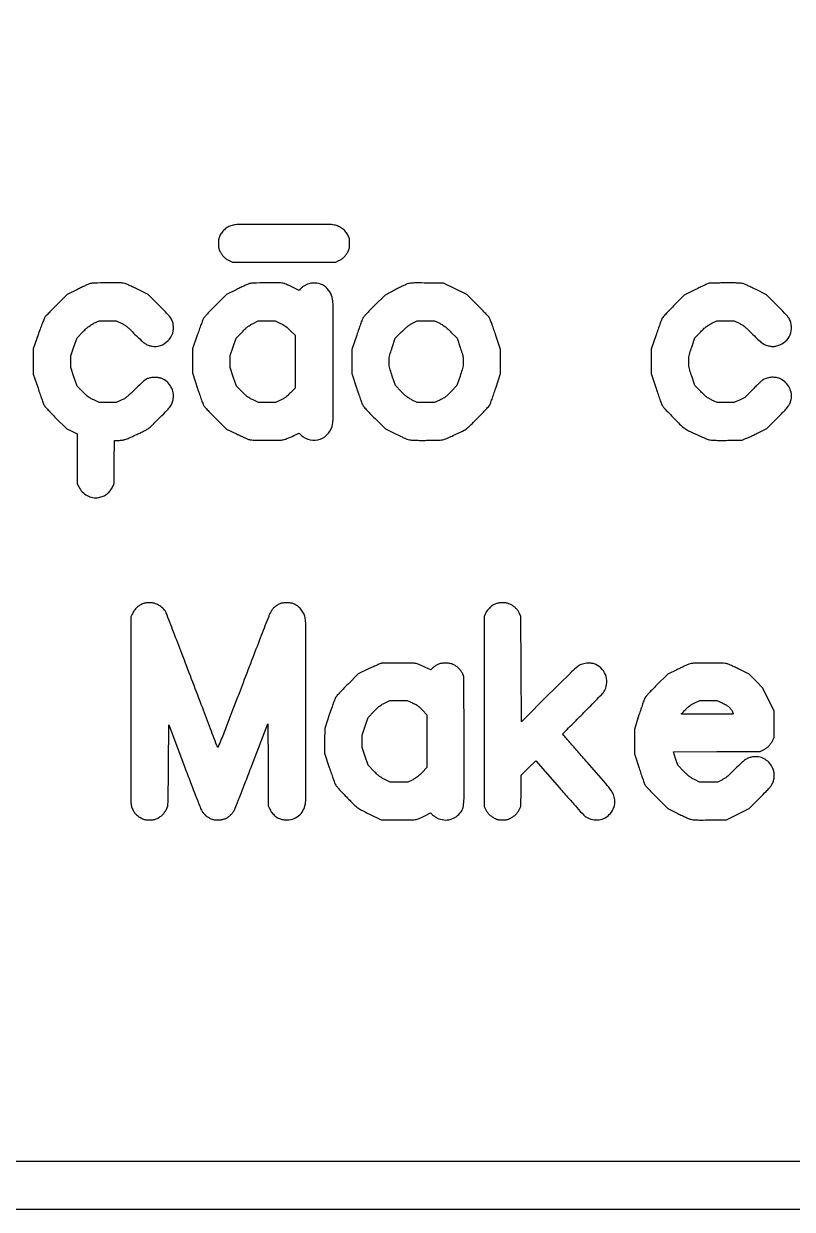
# Model space of a CAD drawing. Extents: x 949 to 24658, y 948 to 49051.
# Drawn here: x 11178 to 12784, y 948 to 3424 of the extents above; entities that cross this region are included whole.
import ezdxf

# ---------------------------------------------------------------- set-up
doc = ezdxf.new("R2010")
doc.units = 0

msp = doc.modelspace()

# ---------------------------------------------------------------- linework, layer by layer
for points in [[(24557.45501, 40846.15625, -0.000005), (24557.576589, 33590.111823, -0.000003), (24557.572356, 24977, -0.000002), (24557.441941, 13479.946311, -0.000011), (24557.197838, 7129.844974)], [(15714.998989, 9703.006321, -0.000002), (15715.022434, 7291.053811, -0.000001), (15715.030987, 4877.751754, -0.015597)], [(15911.999293, 4890.31908, 0.000002), (15912.009113, 7290.79815, 0.000002), (15911.999293, 9689.929649, 0.010711)], [(16777.006036, 9695.051837, 0.000002), (16776.996294, 7295.597669, 0.000002), (16777.00627, 4896.810789, 0.010711)], [(16974.465078, 5758.578639, -0.000013), (16974.22876, 7282.5, -0.000024), (16974.135421, 8425.268128, -0.000086)], [(23036.689134, 1047.984641), (12803.487408, 1047.982521), (2570.260772, 1047.985599, -0.009919)], [(2574.540583, 947.976318), (12803.51049, 947.973854), (23032.501131, 947.97706, 0.009239)]]:
    msp.add_lwpolyline(points, format="xyb")
for points in [[(11615, 3003.630739, 0.05903), (11606.382153, 3000.649759, 0.056746), (11598.573969, 2995.707312, 0.056475), (11592.044347, 2989.110451, 0.057364), (11587.195887, 2981.252644, 0.023138), (11585.740856, 2977.73267, 0.044081), (11584.961213, 2974.773361, 0.033728), (11584.599435, 2971.241144, 0.008659), (11584.5, 2965.5, 0.008738), (11584.604432, 2959.524906, 0.038239), (11584.996878, 2956.016427, 0.046493), (11585.883459, 2952.941987, 0.017188), (11587.674396, 2948.799288, 0.0419), (11591.162183, 2942.793981, 0.043898), (11595.554454, 2937.554454, 0.043898), (11600.793981, 2933.162183, 0.0419), (11606.799288, 2929.674396), (11613.5, 2926.5), (11721.5, 2926.5), (11829.5, 2926.5), (11836.200712, 2929.674396, 0.0419), (11842.206019, 2933.162183, 0.043898), (11847.445546, 2937.554454, 0.043898), (11851.837817, 2942.793981, 0.0419), (11855.325604, 2948.799288, 0.017188), (11857.116541, 2952.941987, 0.046493), (11858.003122, 2956.016427, 0.038239), (11858.395568, 2959.524906, 0.008738), (11858.5, 2965.5, 0.008656), (11858.400751, 2971.232503, 0.033578), (11858.040047, 2974.765131, 0.043991), (11857.264148, 2977.719731, 0.023395), (11855.819944, 2981.218065, 0.061709), (11850.780255, 2989.22876, 0.056602), (11843.80463, 2996.032089, 0.056789), (11835.505645, 3001.078712, 0.063014), (11826.566341, 3003.913047, 0.045259), (11814.236256, 3005.034694, 0.000399), (11720.289256, 3004.984308, 0.000343), (11625.630004, 3004.792991, 0.053148)], [(11316.233219, 2881.45039, 0.036711), (11313.075684, 2880.346281, 0.004335), (11306.276297, 2877.32255, 0.005168), (11298.249162, 2873.568513, 0.004214), (11289.733219, 2869.389386), (11268.5, 2858.746372), (11246.665737, 2837.123186, 0.00272), (11238.093301, 2828.540738, 0.003619), (11230.401017, 2820.641654, 0.002569), (11224.039669, 2813.945426, 0.036383), (11221.957358, 2811.380318, 0.054655), (11220.273264, 2808.297234, 0.004655), (11216.911086, 2799.914441, 0.005696), (11212.888985, 2789.25259, 0.003321), (11208.296423, 2776.380318), (11197.509605, 2745.5), (11197.504803, 2719), (11197.5, 2692.5), (11207.381593, 2663, 0.002246), (11211.346732, 2651.336915, 0.002925), (11215.08726, 2640.696875, 0.002181), (11218.311697, 2631.815782, 0.026726), (11219.737371, 2628.5, 0.058322), (11221.968404, 2625.064981, 0.010995), (11226.880233, 2619.402437, 0.008819), (11234.143708, 2611.670219, 0.003081), (11244.855778, 2600.797344), (11267.5, 2578.094689), (11278.224192, 2573.037111), (11288.948384, 2567.979533), (11289.224192, 2515.739767), (11289.5, 2463.5), (11292.685652, 2456.775235, 0.081328), (11299.868092, 2446.381877, 0.07936), (11310.045091, 2438.718744, 0.080529), (11321.962241, 2434.685885, 0.08759), (11334.186827, 2434.79755, 0.053858), (11343.573843, 2437.613894, 0.06199), (11351.671186, 2442.281505, 0.062829), (11358.292005, 2448.730216, 0.057727), (11363.325604, 2456.799288), (11366.5, 2463.5), (11366.779354, 2508.75), (11367.058708, 2554), (11373.279354, 2554.005792, 0.029589), (11381.747474, 2554.515277, 0.042784), (11389.084592, 2556.039049, 0.029418), (11397.832853, 2559.223523, 0.007084), (11411.912186, 2565.546274, 0.002832), (11420.124802, 2569.431888, 0.003441), (11427.774205, 2573.169183, 0.002907), (11434.167505, 2576.393949, 0.023833), (11437, 2578.018094, 0.043439), (11439.737336, 2580.121179, 0.003483), (11446.412123, 2586.325658, 0.004687), (11454.265774, 2593.868858, 0.003579), (11462.722121, 2602.264053, 0.005388), (11477.534379, 2617.506259, 0.035988), (11484.249383, 2625.669353, 0.065527), (11487.858886, 2632.509423, 0.045115), (11490.153211, 2640.979515, 0.094718), (11489.972071, 2653.458876, 0.07828), (11485.283724, 2665.928609, 0.077866), (11476.957174, 2676.410798, 0.091958), (11466.246659, 2683.136049, 0.057128), (11459.469637, 2684.96181, 0.038009), (11451.436583, 2685.549611, 0.037908), (11443.372985, 2684.91354, 0.055286), (11436.5, 2683.048635, 0.049601), (11432.450595, 2680.968501, 0.031219), (11428.168668, 2677.806464, 0.016074), (11422.140187, 2672.404557, 0.002676), (11410.947673, 2661.591987, -0.002266), (11398.089482, 2649.149858, -0.023403), (11392.531909, 2644.298784, -0.043584), (11387.802355, 2641.174942, -0.017859), (11380.905016, 2637.75), (11370.414687, 2633), (11352.808202, 2633), (11335.201717, 2633), (11323.850859, 2638.480975, -0.01143), (11316.855372, 2642.058299, -0.036568), (11312.442922, 2644.878254, -0.030264), (11308.074009, 2648.575197, -0.006014), (11300.756949, 2655.739028), (11289.013898, 2667.516105), (11282.506949, 2686.979215), (11276, 2706.442325), (11276, 2718.661105), (11276, 2730.879885), (11282.491869, 2749.667352), (11288.983738, 2768.454818), (11301.241869, 2780.805239, -0.005786), (11308.699842, 2788.147448, -0.026992), (11313.264899, 2792.087422, -0.034264), (11317.712983, 2795.062849, -0.013322), (11324.233343, 2798.57783), (11334.966687, 2804), (11353.001512, 2804), (11371.036337, 2804), (11381.268169, 2798.904526, -0.018389), (11387.827305, 2795.331283, -0.036929), (11392.659576, 2791.958084, -0.02136), (11398.364668, 2786.893856, -0.002778), (11410, 2775.515556, 0.006563), (11423.216685, 2762.785132, 0.036066), (11430.901369, 2756.552586, 0.061204), (11437.429633, 2753.094958, 0.045684), (11445.280428, 2750.892426, 0.127932), (11463.196735, 2752.189466, 0.115535), (11479.0014, 2762.027897, 0.115383), (11488.808174, 2777.873607, 0.127346), (11490.087284, 2795.829693, 0.052479), (11487.64032, 2804.118022, 0.061337), (11483.605832, 2811.255857, 0.032825), (11476.13355, 2820.080516, 0.005196), (11460.182697, 2836.24903), (11437.5, 2858.768316), (11415.333233, 2869.783443, 0.004819), (11406.469424, 2874.082038, 0.006052), (11398.170295, 2877.886212, 0.004917), (11391.151149, 2880.919152, 0.046726), (11388.034012, 2881.899286, 0.050761), (11378.429142, 2882.958415, 0.003661), (11351.654751, 2882.987054, 0.003246), (11324.625594, 2882.642605, 0.061016)], [(11649.315217, 2881.471374, 0.03657), (11646.193856, 2880.380209, 0.004204), (11639.392119, 2877.360532, 0.005051), (11631.356601, 2873.613557, 0.004098), (11622.815217, 2869.438765), (11601.5, 2858.803159), (11578.209048, 2835.65158, 0.00289), (11566.967835, 2824.347716, 0.009079), (11559.603746, 2816.579237, 0.011886), (11554.726268, 2810.981562, 0.059777), (11552.477108, 2807.5, 0.024269), (11551.064601, 2804.210877, 0.002073), (11547.89135, 2795.596875, 0.002739), (11544.203135, 2785.279955, 0.002118), (11540.293789, 2774), (11530.551458, 2745.5), (11530.213524, 2720.27563), (11529.87559, 2695.05126), (11540.547712, 2662.77563, 0.003361), (11544.905973, 2649.886339, 0.004812), (11548.957218, 2638.520755, 0.003492), (11552.45763, 2629.193248, 0.049156), (11554.056587, 2626, 0.04551), (11556.164654, 2623.246585, 0.003406), (11562.611646, 2616.342725, 0.004692), (11570.44744, 2608.219442, 0.003547), (11579.19667, 2599.443319), (11601.5, 2577.386637), (11622.37614, 2567.604455, 0.001056), (11630.672222, 2563.738416, 0.001351), (11638.331298, 2560.214008, 0.001043), (11644.766724, 2557.289922, 0.011467), (11647.37614, 2556.182168, 0.066674), (11650.929237, 2555.292378, 0.017173), (11656.837149, 2554.831299, 0.009257), (11666.525489, 2554.588737, 0.001475), (11685.5, 2554.521032, 0.002732), (11711.000885, 2554.644571, 0.039319), (11720.018175, 2555.448381, 0.059191), (11727.643449, 2557.688604, 0.009674), (11741.705427, 2564.024739), (11752.910854, 2569.336892), (11757.530281, 2565.078853, 0.135145), (11776.19217, 2555.456774, 0.137262), (11797.028365, 2556.822071, 0.136484), (11814.215458, 2568.82278, 0.133054), (11822.9448, 2588.089745, 0.039933), (11823.88349, 2599.649144, 0.000193), (11823.980235, 2718.06608, 0.000214), (11823.980454, 2835.944297, 0.035818), (11823.057028, 2848.74164, 0.105345), (11817.192001, 2864.633311, 0.108268), (11805.401186, 2876.571991, 0.109322), (11789.799987, 2882.411504, 0.109247), (11773.187497, 2881.125568, 0.037509), (11767.974396, 2879.104385, 0.030384), (11762.724869, 2876.198251, 0.031229), (11758.084463, 2872.823455, 0.053271), (11754.740344, 2869.396246), (11752.980688, 2867.159991), (11739.116288, 2874.04666, 0.006123), (11733.487344, 2876.757227, 0.007004), (11728.039122, 2879.206731, 0.00639), (11723.367056, 2881.158581, 0.039109), (11720.875944, 2881.942219, 0.05526), (11712.163475, 2882.959063, 0.003089), (11684.839038, 2882.948104, 0.002871), (11657.35425, 2882.609407, 0.061359)], [(11979, 2880.74374, 0.023618), (11975.317627, 2879.261869, 0.004116), (11968.534375, 2876.084564, 0.004462), (11960.633708, 2872.21722, 0.003987), (11952.5, 2868.063983), (11932.5, 2857.649675), (11910.367256, 2835.574837, 0.003565), (11900.739001, 2825.833867, 0.007347), (11893.375458, 2818.051544, 0.007073), (11887.965214, 2811.992814, 0.061437), (11885.952462, 2809, 0.028734), (11884.612311, 2805.93235, 0.001905), (11881.304797, 2796.888682, 0.002749), (11877.460225, 2786.065311, 0.002051), (11873.335206, 2774.089129), (11863, 2743.678258), (11863, 2718.677375), (11863, 2693.676492), (11873.508797, 2662.020155, 0.003303), (11877.932538, 2648.982896, 0.005337), (11881.888538, 2637.954173, 0.004262), (11885.232607, 2629.166019, 0.050778), (11886.890077, 2625.931909, 0.042569), (11888.998225, 2623.216438, 0.003241), (11895.342705, 2616.42955, 0.00444), (11903.045957, 2608.438813, 0.003367), (11911.63128, 2599.806984), (11933.5, 2578.113967), (11956, 2567.09743, 0.003281), (11968.15826, 2561.243059, 0.013744), (11975.585951, 2557.973154, 0.02269), (11980.977466, 2556.054784, 0.035901), (11985.757351, 2554.962288, 0.027608), (11990.481255, 2554.49915, 0.00557), (11998.917139, 2554.234292, 0.005207), (12009.704688, 2554.128236, 0.002959), (12022.757351, 2554.213102, 0.001886), (12038.97035, 2554.475658, 0.010059), (12047.819514, 2554.83055, 0.017946), (12053.423413, 2555.37069, 0.055425), (12057.110975, 2556.283716, 0.018719), (12061.750219, 2558.195503, 0.001883), (12072.617069, 2563.206721, 0.002457), (12085.069373, 2569.080648, 0.002387), (12097.583177, 2575.13248, 0.048994), (12101.768225, 2577.716452, 0.020189), (12106.906728, 2581.969726, 0.011668), (12114.260971, 2588.891685, 0.002477), (12126.723752, 2601.30515, 0.003677), (12136.047763, 2610.823715, 0.005908), (12143.840929, 2619.090681, 0.004234), (12150.014438, 2625.911547, 0.067046), (12151.759802, 2628.5, 0.029095), (12152.942428, 2631.287883, 0.001573), (12156.13314, 2640.311495, 0.00245), (12159.844443, 2651.082348, 0.001785), (12163.869227, 2663.092323), (12174, 2693.684646), (12174, 2718.690768), (12174, 2743.696889), (12164.018591, 2773.494316, 0.00176), (12160.037029, 2785.242951, 0.002342), (12156.330698, 2795.891211, 0.001652), (12153.152587, 2804.792232, 0.023717), (12151.863485, 2807.895871, 0.065072), (12149.799701, 2811.108185, 0.009987), (12144.77655, 2816.82396, 0.008509), (12137.396311, 2824.620401, 0.003027), (12126.594894, 2835.516101), (12103.5, 2858.532201), (12079.140112, 2870.516101), (12054.780225, 2882.5), (12020.140112, 2882.754594, 0.001106), (11997.9437, 2882.868647, 0.012942), (11989.288436, 2882.669921, 0.033199), (11983.947689, 2882.051861, 0.038464)], [(12608.728492, 2881.910707, 0.04848), (12606.270755, 2881.073753, 0.002851), (12599.09462, 2877.775605, 0.004287), (12590.592411, 2873.719997, 0.003144), (12581.228492, 2869.081291), (12557.5, 2857.140265), (12535.376062, 2834.820133, 0.003964), (12526.637238, 2825.862879, 0.005744), (12519.074507, 2817.803854, 0.003931), (12512.946361, 2811.014955, 0.06515), (12511.239377, 2808.5, 0.027948), (12510.031059, 2805.722274, 0.001558), (12506.783793, 2796.8625, 0.0024), (12503.000932, 2786.28297, 0.001754), (12498.897844, 2774.5), (12488.56906, 2744.5), (12488.53453, 2719), (12488.5, 2693.5), (12498.856262, 2662.5, 0.002802), (12503.008704, 2650.298178, 0.003754), (12506.918715, 2639.284375, 0.002617), (12510.312044, 2630.098921, 0.039027), (12511.760075, 2627, 0.061657), (12516.016509, 2621.262763, 0.002723), (12533.262396, 2603.366631, 0.003732), (12550.320689, 2586.116467, 0.037559), (12558, 2579.536611, 0.044999), (12566.727932, 2574.264105, 0.006885), (12585.119434, 2565.612064, 0.006129), (12603.812593, 2557.405266, 0.058315), (12612.17515, 2554.955841, 0.030843), (12616.659302, 2554.475244, 0.005998), (12624.794776, 2554.2058, 0.005494), (12635.405736, 2554.098367, 0.002839), (12648.67515, 2554.18515), (12678.5, 2554.54954), (12686, 2557.664448, 0.00864), (12690.056546, 2559.432001, 0.002067), (12696.73125, 2562.512049, 0.002123), (12704.367187, 2566.113586, 0.002101), (12712, 2569.792793), (12730.5, 2578.80623), (12753.074803, 2601.653115, 0.00411), (12768.348029, 2617.366703, 0.030308), (12775.101898, 2625.346711, 0.059769), (12778.754079, 2631.690355, 0.047967), (12781.137355, 2639.204861, 0.089952), (12781.532424, 2651.60873, 0.079943), (12777.626232, 2663.924677, 0.078762), (12769.979713, 2674.54811, 0.083254), (12759.553067, 2682.04849, 0.065314), (12750.62131, 2685.078167, 0.060078), (12740.948051, 2685.820283, 0.0597), (12731.317704, 2684.239429, 0.062867), (12722.512677, 2680.438324, 0.049184), (12720.126339, 2678.693334, 0.0045), (12714.684974, 2673.738062, 0.005785), (12708.303573, 2667.681986, 0.004499), (12701.5, 2660.953951), (12684.5, 2643.8374), (12673.103003, 2638.4187), (12661.706005, 2633), (12644.103003, 2633.009183), (12626.5, 2633.018366), (12615.5, 2638.395426, -0.012439), (12608.710076, 2641.926398, -0.036948), (12604.318714, 2644.792711, -0.029104), (12599.868699, 2648.620225, -0.00552), (12592.257239, 2656.143427), (12580.014479, 2668.514367), (12573.507239, 2687.978346, -0.002985), (12569.375855, 2700.585599, -0.025167), (12567.837176, 2706.360828, -0.039405), (12567.190137, 2711.260904, -0.01313), (12567, 2718.5, -0.01313), (12567.190137, 2725.739096, -0.039405), (12567.837176, 2730.639172, -0.025167), (12569.375855, 2736.414401, -0.002985), (12573.507239, 2749.021654), (12580.014479, 2768.485633), (12592.257239, 2780.820647, -0.0058), (12599.704698, 2788.15214, -0.027002), (12604.267156, 2792.089279, -0.034247), (12608.714358, 2795.063713, -0.013315), (12615.233343, 2798.57783), (12625.966687, 2804), (12644.001512, 2804), (12662.036337, 2804), (12672.268169, 2798.896253, -0.018449), (12678.82884, 2795.315633, -0.03681), (12683.673153, 2791.929342, -0.021244), (12689.402006, 2786.842192, -0.002762), (12701.090357, 2775.414016, 0.0068), (12714.378641, 2762.629777, 0.038069), (12722.072798, 2756.453886, 0.063569), (12728.730671, 2753.044217, 0.043021), (12736.979515, 2750.846789, 0.018748), (12740.236845, 2750.398167, 0.027459), (12743.126737, 2750.269567, 0.027402), (12746.017791, 2750.458399, 0.018563), (12749.27904, 2750.975115, 0.104734), (12765.456221, 2757.871311, 0.113644), (12776.89166, 2770.577538, 0.113323), (12781.638824, 2787.036237, 0.103684), (12778.972529, 2804.5, 0.056205), (12776.809494, 2808.753723, 0.03294), (12773.354629, 2813.311844, 0.014817), (12767.119114, 2820.085401, 0.001854), (12753.113434, 2834.316893), (12729.5, 2858.133786), (12707.795236, 2869.067818, 0.004705), (12699.063108, 2873.364188, 0.005669), (12690.775617, 2877.230332, 0.004879), (12683.73658, 2880.334999, 0.037727), (12680.335138, 2881.500926, 0.041178), (12676.004384, 2882.255464, 0.01305), (12669.454932, 2882.675796, 0.008272), (12659.651739, 2882.886099, 0.002035), (12643.539901, 2882.899549, 0.00262), (12631.374419, 2882.796438, 0.003671), (12620.510091, 2882.567641, 0.002207), (12611.370642, 2882.267647, 0.048566)], [(11714.266657, 2798.410984, -0.011275), (11720.813658, 2794.967309, -0.030286), (11725.250478, 2792.140153, -0.028712), (11729.443469, 2788.712609, -0.009286), (11735.25, 2783.179745), (11745, 2773.537523), (11745, 2718.500894), (11745, 2663.464266), (11734.75, 2653.277823, -0.007938), (11728.601766, 2647.35872, -0.029447), (11724.459413, 2643.928308, -0.033682), (11720.22702, 2641.242603, -0.012815), (11714, 2638.060066), (11703.5, 2633.02875), (11685.896245, 2633.014375), (11668.29249, 2633), (11656.896245, 2638.442565, -0.01124), (11649.830736, 2642.014076, -0.037599), (11645.450487, 2644.794974, -0.031032), (11641.126015, 2648.458717, -0.005889), (11633.756949, 2655.700617), (11622.013898, 2667.516105), (11615.506949, 2686.979215), (11609, 2706.442325), (11609, 2718.767054), (11609, 2731.091783), (11615.139915, 2749.295892), (11621.27983, 2767.5), (11633.889915, 2780.327308, -0.005445), (11641.552765, 2787.954209, -0.026282), (11646.174544, 2792.004594, -0.034474), (11650.606315, 2795.024397, -0.014094), (11657, 2798.525791), (11667.5, 2803.896967), (11685.266657, 2803.948483), (11703.033313, 2804)], [(12046.766657, 2798.577602, -0.013527), (12053.331627, 2795.034958, -0.034886), (12057.80043, 2792.032209, -0.026744), (12062.43549, 2788.008904, -0.005373), (12070.214427, 2780.327602), (12082.928855, 2767.5), (12089.464427, 2748.291259, -0.003072), (12093.550214, 2736.036255, -0.024414), (12095.124571, 2730.277079, -0.03932), (12095.796167, 2725.491558, -0.015209), (12096, 2718.791854, -0.015723), (12095.789189, 2712.089607, -0.038025), (12095.103475, 2707.18463, -0.023157), (12093.503832, 2701.200739, -0.00294), (12089.38793, 2688.500595), (12082.775859, 2668.5), (12070.63793, 2656.127976, -0.00534), (12062.949486, 2648.456866, -0.031177), (12058.621479, 2644.727349, -0.03931), (12054.287362, 2641.947207, -0.011575), (12047.236719, 2638.377976), (12035.973438, 2633), (12017.970062, 2633), (11999.966687, 2633), (11989.233343, 2638.42217, -0.013188), (11982.696789, 2641.943613, -0.03488), (11978.285519, 2644.898836, -0.027518), (11973.776689, 2648.813738, -0.005783), (11966.36207, 2656.17217), (11954.224141, 2668.5), (11947.61207, 2688.500595, -0.002971), (11943.53088, 2701.096313, -0.022619), (11941.915396, 2707.116512, -0.037525), (11941.217503, 2712.000852, -0.016729), (11941, 2718.5, -0.01644), (11941.213309, 2724.985924, -0.037817), (11941.900771, 2729.817066, -0.023124), (11943.493117, 2735.726983, -0.003077), (11947.506642, 2748.019926), (11954.013284, 2767.541043), (11967.256642, 2780.687984, -0.005667), (11974.821671, 2788.029588, -0.020947), (11979.83649, 2792.403047, -0.028255), (11984.385425, 2795.642379, -0.01805), (11990, 2798.903572), (11999.5, 2803.972219), (12017.766657, 2803.98611), (12036.033313, 2804)], [(11428, 2213.334871, 0.047694), (11420.437965, 2209.764909, 0.052654), (11413.957744, 2204.923999, 0.05199), (11408.566166, 2198.777998, 0.044555), (11404.234, 2191.335894), (11401.5, 2185.5), (11401.233256, 1990.5, 0.00014), (11401.093213, 1861.883801, 0.002383), (11401.260354, 1819.635681, 0.004811), (11401.67732, 1796.90703, 0.066667), (11402.992421, 1788.81459, 0.049864), (11406.133392, 1781.256969, 0.055996), (11410.612733, 1774.78489, 0.054368), (11416.539956, 1769.31945, 0.042884), (11423.982488, 1764.750824, 0.017311), (11428.052019, 1762.883412, 0.051105), (11430.993769, 1761.994422, 0.041001), (11434.389421, 1761.62147, 0.008218), (11440.482488, 1761.554432, 0.008894), (11446.134368, 1761.685699, 0.031778), (11449.72878, 1762.062844, 0.04142), (11452.731742, 1762.832412, 0.024258), (11456.178191, 1764.217646, 0.048453), (11462.891454, 1768.128603, 0.048169), (11468.740995, 1773.265262, 0.046705), (11473.650052, 1779.582808, 0.040549), (11477.570108, 1787, 0.083896), (11478.763339, 1791.924148, 0.010738), (11479.296711, 1802.830909, 0.004971), (11479.644066, 1822.739608, 0.000391), (11480, 1875.699067), (11480.5, 1959.898133), (11513.40032, 1873.199067, 0.00069), (11526.197533, 1839.615488, 0.001053), (11537.399827, 1810.522635, 0.000356), (11547.154184, 1785.401597, 0.028764), (11548.90032, 1781.580116, 0.044857), (11552.185695, 1776.518924, 0.037836), (11556.498496, 1771.805594, 0.037337), (11561.53986, 1767.733276, 0.040588), (11566.997135, 1764.581812, 0.017807), (11570.977287, 1762.866312, 0.045895), (11573.983226, 1762.003189, 0.038451), (11577.389705, 1761.623419, 0.009571), (11583, 1761.539141, 0.01081), (11588.024888, 1761.668503, 0.025928), (11591.731478, 1762.037411, 0.031457), (11594.921151, 1762.730408, 0.025278), (11598.246659, 1763.85974, 0.053123), (11603.794163, 1766.776577, 0.038089), (11609.305504, 1771.110348, 0.037812), (11614.145794, 1776.277843, 0.049377), (11617.684529, 1781.697369, 0.026382), (11619.701592, 1786.130209, 0.000433), (11629.627588, 1811.465286, 0.001124), (11641.084303, 1840.977731, 0.000746), (11654.101906, 1874.886584), (11687.5, 1962.273168), (11688, 1876.386584), (11688.5, 1790.5), (11691.674396, 1783.799288, 0.064476), (11697.378776, 1774.923001, 0.067063), (11705.089247, 1767.926306, 0.067607), (11714.316989, 1763.262472, 0.06732), (11724.467901, 1761.220366, 0.090267), (11739.049617, 1762.918855, 0.095725), (11751.765259, 1769.650245, 0.095156), (11761.113284, 1780.674286, 0.088036), (11766.035116, 1794.679232, 0.040577), (11767.027008, 1806.864151, 0.000093), (11767.014065, 1988.283222, 0.000094), (11766.933546, 2169.634784, 0.040074), (11765.935763, 2181.966371, 0.063951), (11763.221079, 2191.111165, 0.058614), (11758.225987, 2199.570521, 0.058364), (11751.38003, 2206.671973, 0.062286), (11743.218065, 2211.819944, 0.02377), (11739.681211, 2213.276948, 0.044896), (11736.69716, 2214.050045, 0.033111), (11733.073902, 2214.404705, 0.007844), (11727, 2214.5, 0.007585), (11720.843712, 2214.406602, 0.034857), (11717.29359, 2214.05031, 0.048014), (11714.387312, 2213.259516, 0.023763), (11710.876012, 2211.736992, 0.035465), (11704.665385, 2208.118443, 0.048779), (11699.710121, 2203.978987, 0.048627), (11695.63957, 2198.947368, 0.034946), (11692.088516, 2192.645755, 0.018138), (11689.396343, 2186.400846, 0.000236), (11673.981001, 2146.689723, 0.000682), (11656.217606, 2100.679682, 0.000448), (11635.877188, 2047.638409, -0.000235), (11601.999222, 1959.183366, -0.00387), (11590.429601, 1929.702277, -0.005868), (11583.897263, 1913.965282, -0.665575), (11582.226502, 1913.980124, -0.005893), (11581.213982, 1916.547628, -0.000012), (11565.876796, 1956.826456, -0.000085), (11548.630524, 2002.145506, -0.000053), (11528.403412, 2055.341716, 0.000595), (11508.098818, 2108.567996, 0.00095), (11490.610671, 2153.989319, 0.000169), (11475.064322, 2194.099358, 0.052541), (11473.493151, 2197.153839, 0.035277), (11470.19978, 2201.480699, 0.03473), (11466.314747, 2205.32589, 0.034365), (11461.893132, 2208.632491, 0.032962), (11457, 2211.353493, 0.018987), (11453.179593, 2212.985123, 0.038412), (11450.046022, 2213.916391, 0.03389), (11446.564404, 2214.422438, 0.011793), (11441.5, 2214.691096, 0.011437), (11437.121501, 2214.71973, 0.020951), (11433.559091, 2214.512058, 0.025385), (11430.579408, 2214.059028, 0.036044)], [(12166.286039, 2213.605563, 0.053186), (12158.843196, 2210.270126, 0.049723), (12152.086932, 2205.375618, 0.049558), (12146.409716, 2199.225761, 0.052062), (12142.160407, 2192.175146), (12139.5, 2186.5), (12139.5, 1988), (12139.5, 1789.5), (12142.263008, 1783.876012, 0.035639), (12145.783167, 1777.839068, 0.045899), (12149.873355, 1772.892186, 0.046061), (12154.784964, 1768.78764, 0.036278), (12160.763457, 1765.272343, 0.01271), (12165.548566, 1763.056913, 0.048217), (12168.682006, 1762.046894, 0.044305), (12172.078094, 1761.613578, 0.009589), (12178, 1761.5, 0.009589), (12183.921906, 1761.613578, 0.044305), (12187.317994, 1762.046894, 0.048217), (12190.451434, 1763.056913, 0.01271), (12195.236543, 1765.272343, 0.036278), (12201.215036, 1768.78764, 0.046061), (12206.126645, 1772.892186, 0.045899), (12210.216833, 1777.839068, 0.035639), (12213.736992, 1783.876012), (12216.5, 1789.5), (12216.799762, 1822.061785), (12217.099525, 1854.623569), (12232.31542, 1869.815708), (12247.531315, 1885.007847), (12297.011029, 1828.335574, 0.001489), (12316.298688, 1806.3765, 0.002232), (12333.279311, 1787.331708, 0.000908), (12347.933791, 1771.102154, 0.049422), (12350.995371, 1768.330288, 0.031676), (12353.207915, 1766.900601, 0.015521), (12356.186808, 1765.352366, 0.015331), (12359.393453, 1763.929547, 0.021491), (12362.3427, 1762.87308, 0.089371), (12376.195324, 1761.164336, 0.091122), (12389.671962, 1764.423462, 0.090615), (12401.168087, 1772.284327, 0.08719), (12409.325604, 1783.799288, 0.01718), (12411.11691, 1787.942651, 0.046533), (12412.003065, 1791.016136, 0.038268), (12412.394746, 1794.523537, 0.008733), (12412.497846, 1800.5, 0.076324), (12410.75847, 1811.812039, 0.078106), (12405.708901, 1821.983064, 0.024362), (12393.840651, 1837.104993, 0.001377), (12354.75, 1881.954725, -0.000662), (12335.291382, 1904.215687, -0.00109), (12318.907812, 1923.091806, -0.000073), (12304.21911, 1940.094936, -0.179995), (12304, 1940.683873, -0.196339), (12304.23355, 1941.255706, -0.000134), (12316.200849, 1953.455942, -0.00153), (12329.609775, 1967.035195, -0.000931), (12345.534805, 1983.004518, 0.001824), (12361.658452, 1999.230853, 0.002673), (12375.713862, 2013.632577, 0.001276), (12387.570565, 2025.97499, 0.048525), (12389.946548, 2029, 0.109239), (12395.61289, 2044.464604, 0.105715), (12394.3307, 2061.073416, 0.105115), (12386.351283, 2075.778883, 0.106836), (12373.120011, 2085.864835, 0.02452), (12369.643836, 2087.291383, 0.044673), (12366.673819, 2088.053247, 0.032721), (12363.049856, 2088.403677, 0.007832), (12357, 2088.496339, 0.068561), (12345.051357, 2086.845928, 0.098608), (12335.560282, 2082.015886, 0.027505), (12322.264952, 2070.30029, 0.001106), (12276.5, 2025.069635), (12217.5, 1966.5), (12217, 2076.5), (12216.5, 2186.5), (12213.819944, 2192.218065, 0.044513), (12210.478771, 2197.956492, 0.039736), (12206.057898, 2203.251607, 0.039775), (12200.86009, 2207.775578, 0.044835), (12195.206739, 2211.218987, 0.018471), (12191.333443, 2212.951156, 0.041057), (12188.249723, 2213.910217, 0.035924), (12184.806453, 2214.422312, 0.011291), (12179.601738, 2214.699688, 0.011956), (12175.493551, 2214.727419, 0.016207), (12171.787551, 2214.543554, 0.018217), (12168.640674, 2214.169168, 0.040069)], [(11924.5, 2088.314409, 0.047135), (11923.076571, 2087.847083, 0.001008), (11916.33125, 2084.88773, 0.002315), (11908.45849, 2081.371157, 0.001558), (11899.5, 2077.286074), (11876.5, 2066.711327), (11855.154566, 2045.105664, 0.003241), (11846.734241, 2036.471455, 0.004136), (11839.090795, 2028.39896, 0.003234), (11832.788553, 2021.543342, 0.034458), (11830.443826, 2018.571646, 0.048563), (11828.373011, 2014.799622, 0.009457), (11825.447703, 2007.60346, 0.007738), (11821.717455, 1997.438567, 0.002896), (11816.78926, 1983.071646), (11806.5, 1952.5), (11806.187746, 1926.643034), (11805.875493, 1900.786068), (11816.01837, 1870.700687, 0.002312), (11820.086147, 1858.816833, 0.003029), (11823.918792, 1847.998458, 0.002229), (11827.224523, 1838.970119, 0.028402), (11828.670234, 1835.664059, 0.050753), (11830.59292, 1832.667318, 0.009365), (11834.778164, 1827.60245, 0.00901), (11840.331994, 1821.363161, 0.005321), (11847.17418, 1814.106406, 0.003343), (11865.551924, 1795.279656, 0.033824), (11873.755545, 1788.038546, 0.042261), (11882.287092, 1782.557252, 0.006729), (11899.979846, 1773.5), (11924.21987, 1761.5), (11958.684946, 1761.200848, 0.003433), (11984.773601, 1761.153521, 0.036885), (11995.305916, 1761.98506, 0.061013), (12003.670287, 1764.339622, 0.017102), (12016.032214, 1770.016148), (12027.7259, 1775.878014), (12031.11295, 1772.375111, 0.03868), (12032.91167, 1770.781881, 0.014885), (12035.633451, 1768.847796, 0.014634), (12038.723216, 1766.915972, 0.017483), (12041.745608, 1765.286199, 0.08699), (12055.164827, 1761.339626, 0.091213), (12068.894, 1762.294398, 0.09115), (12081.392154, 1768.074058, 0.086727), (12091.270629, 1778.003469, 0.095685), (12095.512467, 1787.527284, 0.046204), (12097.327984, 1800.805866, 0.010996), (12097.885934, 1826.694004, 0.000385), (12097.764369, 1927.055339), (12097.5, 2060.5), (12094.819944, 2066.218065, 0.044505), (12091.468969, 2071.973522, 0.040024), (12087.043088, 2077.26877, 0.040002), (12081.82726, 2081.794048, 0.044329), (12076.126029, 2085.25872, 0.017499), (12071.980726, 2087.122204, 0.050093), (12068.954807, 2088.016533, 0.039209), (12065.426691, 2088.402252, 0.007629), (12059.021027, 2088.5, 0.007811), (12052.944284, 2088.405062, 0.032903), (12049.316149, 2088.051931, 0.044806), (12046.336321, 2087.283562, 0.024118), (12042.824854, 2085.839593, 0.023912), (12040.31859, 2084.515059, 0.014313), (12037.468179, 2082.717582, 0.014316), (12034.727182, 2080.76129, 0.024057), (12032.55872, 2078.947361), (12027.967732, 2074.715537), (12015.733866, 2080.517809, 0.014083), (12003.455517, 2085.923055, 0.059059), (11995.69328, 2088.059214, 0.035643), (11986.062064, 2088.824712, 0.002865), (11960.591069, 2088.883999, 0.001223), (11947.380823, 2088.806726, 0.001871), (11935.926752, 2088.668831, 0.000635), (11926.031212, 2088.500085, 0.05122)], [(12567.5, 2086.562855, 0.012559), (12564.070651, 2085.125525, 0.002187), (12557.68125, 2082.223188, 0.002374), (12550.214185, 2078.74881, 0.002126), (12542.5, 2075.074618), (12523.5, 2065.925769), (12500.679382, 2043.212884, 0.003186), (12490.113559, 2032.562051, 0.008307), (12482.691841, 2024.728456, 0.009764), (12477.554955, 2018.898274, 0.056852), (12475.283768, 2015.5, 0.032705), (12473.832872, 2012.163486, 0.002653), (12470.6518, 2003.15625, 0.003562), (12466.987342, 1992.354612, 0.00273), (12463.131317, 1980.5), (12453.553861, 1950.5), (12453.556404, 1925), (12453.558947, 1899.5), (12463.373357, 1869.5, 0.002729), (12467.314031, 1857.673256, 0.003619), (12471.036317, 1846.957514, 0.002592), (12474.265358, 1838.021392, 0.035793), (12475.678094, 1834.887281, 0.057346), (12477.768291, 1831.894176, 0.005775), (12483.616919, 1825.433612, 0.006566), (12491.292957, 1817.364002, 0.003669), (12500.834211, 1807.736089), (12523.5, 1785.197617), (12544.595114, 1774.67177, 0.004031), (12553.080944, 1770.522698, 0.00484), (12561.132627, 1766.761395, 0.00417), (12567.967365, 1763.717382, 0.031948), (12571.270103, 1762.523809, 0.045903), (12575.686371, 1761.669122, 0.016634), (12582.063587, 1761.246585, 0.008866), (12592.20223, 1761.092841, 0.001518), (12611.473161, 1761.200848), (12646.096343, 1761.5), (12669.798172, 1773.462796), (12693.5, 1785.425593), (12716.109681, 1807.962796, 0.002301), (12728.984806, 1820.915322, 0.013914), (12735.441736, 1827.846735, 0.026918), (12739.330876, 1832.772626, 0.040594), (12742.109681, 1837.478973, 0.015393), (12744.044313, 1841.79454, 0.047188), (12744.979202, 1844.856405, 0.041006), (12745.390086, 1848.262026, 0.009526), (12745.5, 1854.030835, 0.009658), (12745.386044, 1859.930121, 0.04433), (12744.95215, 1863.321973, 0.048131), (12743.941683, 1866.454645, 0.012703), (12741.727657, 1871.236543, 0.075327), (12734.48401, 1881.614148, 0.082076), (12724.678736, 1889.025778, 0.08263), (12713.068889, 1892.854927, 0.077721), (12700.586129, 1892.837063, 0.048984), (12692.662467, 1890.776212, 0.063), (12685.985528, 1887.3156, 0.036749), (12678.072084, 1880.949303, 0.006717), (12664.5, 1867.936265, -0.002803), (12652.934148, 1856.671713, -0.019016), (12646.97947, 1851.358092, -0.03392), (12642.169805, 1847.90458, -0.022902), (12636.269982, 1844.61128), (12627.039964, 1840), (12608.503326, 1840), (12589.966687, 1840), (12579.233343, 1845.42217, -0.013235), (12572.70364, 1848.940706, -0.034638), (12568.279051, 1851.902959, -0.027325), (12563.75056, 1855.825714, -0.005792), (12556.325347, 1863.17217), (12544.150694, 1875.5), (12539.733308, 1889.5), (12535.315922, 1903.5), (12625.907961, 1904), (12716.5, 1904.5), (12723.224765, 1907.685652, 0.04228), (12729.102654, 1911.105278, 0.044237), (12734.226132, 1915.419318, 0.043404), (12738.591683, 1920.646829, 0.037909), (12742.214575, 1926.784299), (12745.5, 1933.457945), (12745.5, 1961.115753), (12745.5, 1988.77356), (12733.5, 2013.13678), (12721.5, 2037.5), (12707.5, 2051.643497), (12693.5, 2065.786994), (12672.5, 2076.018227, 0.002736), (12664.135719, 2080.036839, 0.003482), (12656.373627, 2083.64802, 0.002728), (12649.831871, 2086.593184, 0.02881), (12647.091069, 2087.62473, 0.057454), (12643.432978, 2088.319085, 0.009701), (12636.314705, 2088.699552, 0.007063), (12625.561604, 2088.913264, 0.00179), (12608.091069, 2088.951122, 0.001082), (12585.816241, 2088.871459, 0.013258), (12577.310138, 2088.597003, 0.035097), (12572.1536, 2087.928438, 0.043194)], [(11990.191539, 2005.582425, -0.009471), (11997.295997, 2002.065332, -0.039484), (12001.346179, 1999.539866, -0.037955), (12005.02378, 1996.363796, -0.008303), (12010.82519, 1990.332425), (12019.973308, 1980.5), (12019.986654, 1925.594341), (12020, 1870.688682), (12010.282672, 1860.594341, -0.008683), (12004.582338, 1854.875033, -0.027707), (12000.510914, 1851.345019, -0.031404), (11996.353085, 1848.524199, -0.013809), (11990.532672, 1845.301259), (11980.5, 1840.102518), (11961.733343, 1840.051259), (11942.966687, 1840), (11932.233343, 1845.42217, -0.013188), (11925.696793, 1848.943611, -0.034879), (11921.285515, 1851.898838, -0.027518), (11916.776673, 1855.813745, -0.005783), (11909.362048, 1863.17217), (11897.224096, 1875.5), (11891.112048, 1894.000692), (11885, 1912.501385), (11885, 1925.5), (11885, 1938.498615), (11891.155569, 1956.999308), (11897.311139, 1975.5), (11909.115449, 1987.804672, -0.005631), (11916.470134, 1995.300277, -0.029916), (11920.77242, 1999.102781, -0.037891), (11925.046905, 2001.953975, -0.012566), (11931.70988, 2005.485491), (11942.5, 2010.861639), (11960.603003, 2010.93082), (11978.706005, 2011)], [(12637.103003, 2005.595784, -0.018636), (12645.134857, 2001.413842, -0.044244), (12650.668458, 1997.581255, -0.055113), (12654.67951, 1993.41573, -0.048179), (12657.893975, 1988.289838, -0.009093), (12658.700446, 1986.601572, -0.011491), (12659.381355, 1985.010959, -0.009658), (12659.892132, 1983.66288, -0.085926), (12660, 1983.039838, -0.407653), (12659.491902, 1982.520202, -0.0008), (12646.767209, 1982.254814, -0.003632), (12630.309306, 1982.057462, -0.001182), (12606, 1982, -0.001338), (12585.293691, 1982.055393, -0.002231), (12567.8625, 1982.226437, -0.000201), (12552.311447, 1982.454671, -0.409805), (12552, 1982.770849, -0.186497), (12552.194931, 1983.275285, -0.002331), (12554.570312, 1985.865419, -0.006475), (12557.396182, 1988.839874, -0.00415), (12560.75, 1992.223086, -0.010689), (12565.928824, 1997.146135, -0.03047), (12569.802003, 2000.264057, -0.031547), (12573.950054, 2002.828926, -0.01215), (12580, 2005.874873), (12590.5, 2010.845272), (12608.103003, 2010.922636), (12625.706005, 2011)]]:
    msp.add_lwpolyline(points, format="xyb", close=True)

doc.saveas('drawing.dxf')
